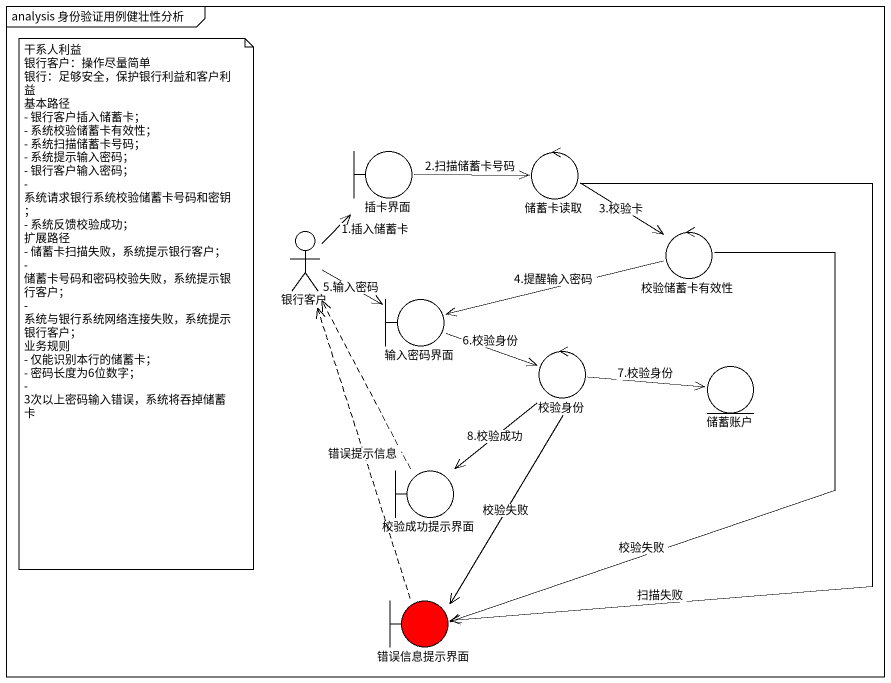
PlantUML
@startuml
mainframe analysis 身份验证用例健壮性分析
boundary 插卡界面
control 储蓄卡读取
actor 银行客户
control 校验储蓄卡有效性
boundary 输入密码界面
control 校验身份
entity 储蓄账户
boundary 校验成功提示界面
boundary 错误信息提示界面 #FF0000
插卡界面 -right-> 储蓄卡读取 : 2.扫描储蓄卡号码
储蓄卡读取 -right-> 校验储蓄卡有效性 : 3.校验卡
储蓄卡读取 --> 错误信息提示界面 : 扫描失败
银行客户 -up-> 插卡界面 : 1.插入储蓄卡
银行客户 -right-> 输入密码界面 : 5.输入密码
校验储蓄卡有效性 -left-> 输入密码界面 : 4.提醒输入密码
校验储蓄卡有效性 --> 错误信息提示界面 : 校验失败
输入密码界面 -right-> 校验身份 : 6.校验身份
校验身份 -right-> 储蓄账户 : 7.校验身份
校验身份 --> 校验成功提示界面 : 8.校验成功
校验身份 --> 错误信息提示界面 : 校验失败
校验成功提示界面 .up.> 银行客户
错误信息提示界面 .up.> 银行客户 : 错误提示信息
note as N1
  干系人利益
  银行客户：操作尽量简单
  银行：足够安全，保护银行利益和客户利益
  基本路径
  - 银行客户插入储蓄卡；
  - 系统校验储蓄卡有效性；
  - 系统扫描储蓄卡号码；
  - 系统提示输入密码；
  - 银行客户输入密码；
  - 系统请求银行系统校验储蓄卡号码和密钥；
  - 系统反馈校验成功；
  扩展路径
  - 储蓄卡扫描失败，系统提示银行客户；
  - 储蓄卡号码和密码校验失败，系统提示银行客户；
  - 系统与银行系统网络连接失败，系统提示银行客户；
  业务规则
  - 仅能识别本行的储蓄卡；
  - 密码长度为6位数字；
  - 3次以上密码输入错误，系统将吞掉储蓄卡
end note
@enduml
